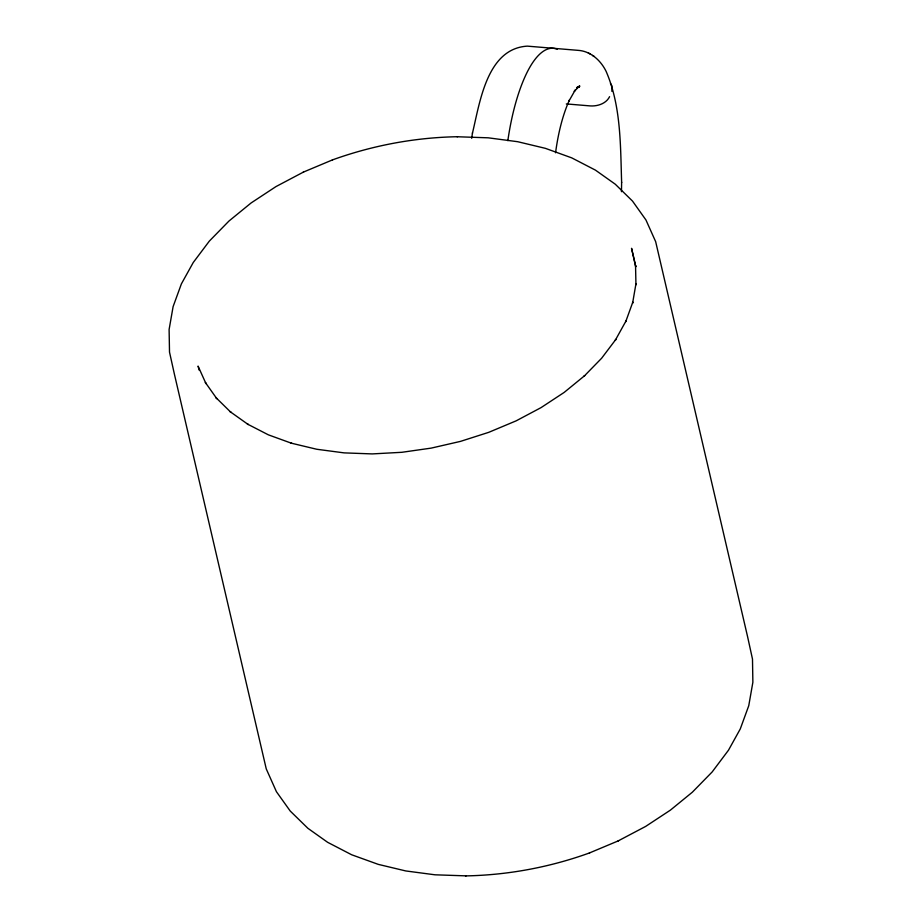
<?xml version="1.0" encoding="UTF-8"?>
<svg xmlns="http://www.w3.org/2000/svg" width="922" height="922" viewBox="0 0 922 922"><rect width="100%" height="100%" fill="white"/><g stroke="black" fill="none" stroke-linecap="round" stroke-linejoin="round"><path stroke-width="1.38" d="M621.624 182.568L621.624 182.164C620.402 145.123 621.128 105.926 606.1 71.34C600.798 60.506 590.645 51.102 578.117 50.353L527.326 46.135C486.758 48.566 479.855 102.768 472.433 133.217M621.474 191.695L621.624 182.164M471.684 138.3L472.502 132.791M555.563 152.775C557.856 135.707 561.867 116.99 569.37 100.118L568.793 101.339L575.201 90.068L574.256 91.382L579.638 85.93L576.561 87.936L579.765 86.345L577.979 87.048M611.805 91.278L612.3 87.175M609.58 96.672C606.18 103.644 597.594 106.376 590.299 105.915L566.315 103.921M303.603 171.999L275.989 186.578L251.095 202.967L228.979 221.026L209.34 241.103L193.228 262.54L181.392 283.872L173.106 306.634L169.106 329.523L169.51 352.1L174.339 373.906L266.251 768.879L276.439 791.71L290.234 811.049L307.879 828.29L327.621 842.305L351.685 854.775L378.285 864.375L405.761 870.944L435.011 874.805L466.129 875.865M618.074 840.956L645.665 826.412L670.375 810.15L692.318 792.229L712.153 771.956L728.484 750.208L740.274 728.945L748.756 705.71L752.871 682.257L752.49 659.08L747.581 636.653L655.669 241.679L645.953 219.978L632.515 201.088L615.251 184.193L595.439 170.132L571.709 157.858L545.375 148.338L517.691 141.711L488.222 137.816L457.07 136.744M332.369 159.944L332.588 159.852C372.638 145.422 414.912 137.493 457.485 136.721M465.518 875.9C507.745 875.139 549.662 867.302 589.377 852.988L589.711 852.85M303.234 172.16L332.588 159.852M589.377 852.988L618.627 840.726M577.137 87.348L579.212 87.037L577.253 87.256M588.248 52.888L589.907 53.879M592.535 55.458L594.16 56.426M610.456 83.51L611.943 85.873M635.777 266.504L631.547 248.306L635.719 266.827L635.546 265.594L635.949 284.817L635.984 283.596L632.596 303.223L632.838 302.059L625.692 321.766L626.119 320.741L615.331 340.206L615.908 339.342L601.605 358.266L584.099 376.211L584.686 375.646L564.172 392.415L541.064 407.616L516.147 420.847L488.741 432.337L460.481 441.384L431.196 448.115L401.854 452.299L372.223 453.912L344.09 452.875L316.742 449.256L291.052 443.113L291.836 443.355L268.348 434.827L247.35 424.016L248.249 424.546L230.177 411.708L231.019 412.445L216.128 397.797L216.854 398.73L205.375 382.515L205.952 383.598L198.069 366.092L199.106 370.079M557.245 49.2A109.672 37.376 -85.3 0 0 525.356 75.984A119.272 40.649 -85.3 0 0 507.838 140.651"/></g></svg>
